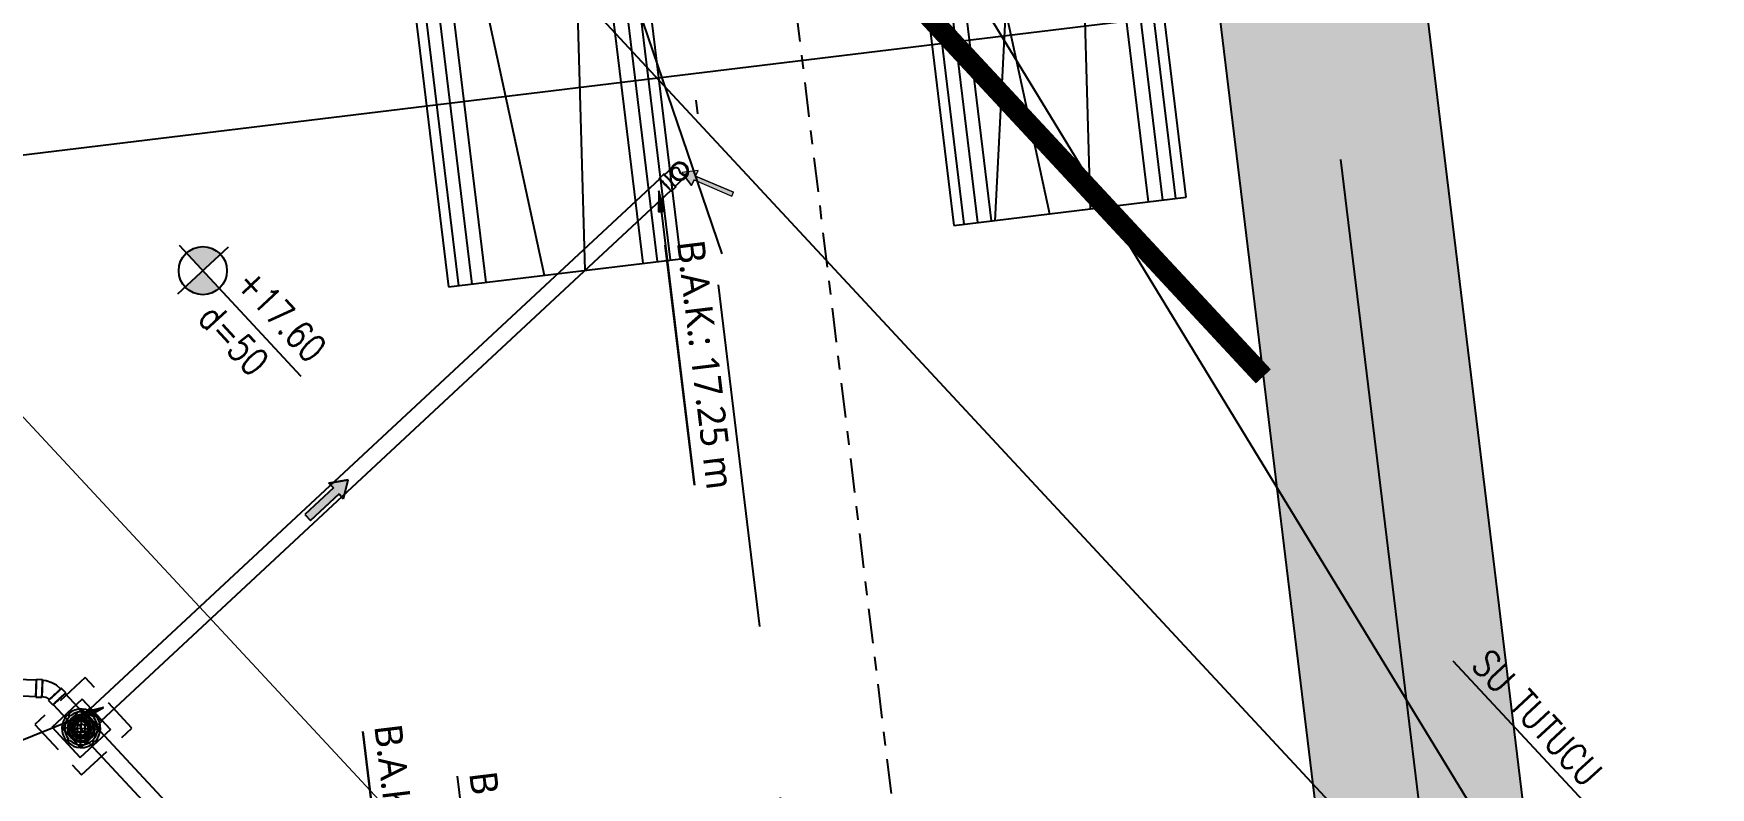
# Model space of a CAD drawing. Header units: millimetres. Extents: x 400382 to 401500, y 4543975 to 4544133.
# Drawn here: x 400473.93 to 400486.12, y 4544037.23 to 4544042.7 of the extents above; entities that cross this region are included whole.
import ezdxf

# ---------------------------------------------------------------- set-up
doc = ezdxf.new("R2010")
doc.units = ezdxf.units.MM
for name, pattern in [('AKS', [3, 2.5, -0.25, 0, -0.25]), ('CENTER', [2, 1.25, -0.25, 0.25, -0.25]), ('CIZGI', [0.4, 0.25, -0.15]), ('CONTINU', [0]), ('DASHDOT2', [0.5, 0.25, -0.125, 0, -0.125]), ('HIDDEN', [0.375, 0.25, -0.125])]:
    doc.linetypes.add(name, pattern=pattern)
doc.layers.add('A-DETL', color=90, linetype='Continuous', lineweight=15)
doc.layers.add('A-DETL-GENF', color=92, linetype='Continuous', lineweight=9)
for name, color, linetype in [('aks prota', 2, 'AKS'), ('kolon tarama prota', 252, 'Continuous'), ('merdiven prota', 2, 'Continuous'), ('not yazısı prota', 6, 'Continuous'), ('not çizgisi prota', 4, 'Continuous'), ('perde prota', 1, 'Continuous'), ('PRT-AL-TUNEL_EKSENI', 14, 'DASHDOT2'), ('PRT-MI-a_fit_drainage', 10, 'Continuous'), ('skesit prota', 7, 'Continuous'), ('st-s_level (kot)', 6, 'Continuous'), ('st-s_levelmark (kot işareti)', 4, 'Continuous'), ('st_s_ölçü', 4, 'Continuous'), ('TARAMA', 8, 'Continuous')]:
    doc.layers.add(name, color=color, linetype=linetype)
doc.styles.add('OLCU', font='romanstw.shx')
doc.styles.add('Segoe UI Light_1', font='', dxfattribs={"height": 200})
doc.styles.add('TSIMPLEX', font='romanstw.shx')
doc.styles.get('Segoe UI Light_1').set_extended_font_data('Segoe UI Light')
doc.dimstyles.new('1-50', dxfattribs={"dimtxt": 10, "dimasz": 4, "dimexe": 4, "dimexo": 8, "dimgap": 4, "dimtad": 1, "dimdec": 1, "dimrnd": 0.05, "dimzin": 9, "dimdsep": 46, "dimtxsty": 'OLCU', "dimblk1": 'OBLIQUE', "dimblk2": 'OBLIQUE', "dimsah": 1, "dimcen": 2, "dimdle": 4, "dimclrd": 4, "dimclre": 4, "dimclrt": 3, "dimadec": 1, "dimazin": 0, "dimtfac": 1, "dimtdec": 1, "dimtix": 1, "dimtmove": 2, "dimatfit": 3, "dimldrblk": 'OBLIQUE', "dimfxl": 1, "dimtvp": 1, "dimtolj": 1, "dimtzin": 1, "dimarcsym": 0})

# ---------------------------------------------------------------- blocks, each defined once
blk = doc.blocks.new('Flow Direction - Flow Direction _25mm_-1035271-_17_70 m  ARA KAT')
at = {"layer": 'TARAMA'}
blk.add_hatch(color=256, dxfattribs=at).paths.add_polyline_path([(0, 0), (-117, -78), (-117, -30), (-400, -30), (-400, 30), (-117, 30), (-117, 78)], flags=0)
for p, q in [((-117, 30), (-400, 30)), ((-400, 30), (-400, -30)), ((-117, 30), (-400, 30)), ((-400, 30), (-400, -30)), ((0, 0), (-117, 78)), ((-117, 78), (-117, 30)), ((-117, 78), (0, 0)), ((-117, 30), (-117, 78)), ((-117, -78), (0, 0)), ((-117, -78), (0, 0)), ((-400, -30), (-117, -30)), ((-117, -30), (-400, -30)), ((-117, -30), (-117, -78)), ((-117, -30), (-117, -78))]:
    blk.add_line(p, q, dxfattribs=at)
blk = doc.blocks.new('Riser Direction1 - Flow Direction _25mm_ 2-2155046-_17_70 m  ARA KAT')
at = {"layer": 'A-DETL-GENF'}
blk.add_hatch(color=256, dxfattribs=at).paths.add_polyline_path([(0, 0), (118, 0), (96, -38), (355, -188), (340, -214), (81, -64), (59, -102)], flags=0)
for p, q in [((0, 0), (59, -102)), ((118, 0), (0, 0)), ((118, 0), (0, 0)), ((59, -102), (0, 0)), ((59, -102), (81, -64)), ((81, -64), (59, -102)), ((81, -64), (340, -214)), ((81, -64), (340, -214)), ((96, -38), (118, 0)), ((96, -38), (118, 0)), ((355, -188), (96, -38)), ((96, -38), (355, -188)), ((340, -214), (355, -188)), ((340, -214), (355, -188))]:
    blk.add_line(p, q, dxfattribs=at)
blk = doc.blocks.new('17.60 mekanik')
at = {"layer": 'kolon tarama prota'}
for points in [[(140605.6, 63596.4), (140616.6, 63586), (140618.9, 63589.2)], [(140605.6, 63045.6), (140598.4, 63032.3), (140602.1, 63030.9)]]:
    blk.add_hatch(color=256, dxfattribs=at).paths.add_polyline_path(points, flags=0)
for p, q in [((140599.2, 63607.4), (140599.2, 63603)), ((140612, 63603), (140612, 63607.4)), ((140599.7, 63603), (140599.7, 63037.6)), ((140605.6, 63596.4), (140616.6, 63586)), ((140618.9, 63589.2), (140605.6, 63596.4)), ((140605.6, 63596.4), (140779.7, 63469.9)), ((140611.5, 63037.6), (140611.5, 63603)), ((140616.6, 63586), (140618.9, 63589.2)), ((140779.7, 63469.9), (140637.7, 63573.1)), ((140985.1, 63077.9), (140817.3, 63199.9)), ((140746.6, 63171.7), (140882.9, 63072.6)), ((140946.8, 63026.2), (140746.6, 63171.7)), ((140605.6, 63045.6), (140559.6, 62926)), ((140620.6, 63038.3), (140590.6, 63038.3)), ((140590.6, 63038.3), (140590.6, 63008.3)), ((140590.6, 63008.3), (140590.6, 63038.3)), ((140590.6, 63038.3), (140620.6, 63038.3)), ((140590.6, 63038.3), (140590.6, 63038.3)), ((140605.6, 63045.6), (140598.4, 63032.3)), ((140599.2, 63037.6), (140599.2, 63033.1)), ((140602.1, 63030.9), (140605.6, 63045.6)), ((140605.1, 63037.3), (140605.1, 63035.3)), ((140605.1, 63035.3), (140605.1, 63037.3)), ((140605.1, 63037.3), (140605.1, 63037.3)), ((140605.1, 63035.3), (140605.1, 63035.3)), ((140606.1, 63035.3), (140606.1, 63037.3)), ((140606.1, 63037.3), (140606.1, 63035.3)), ((140606.1, 63037.3), (140606.1, 63037.3)), ((140606.1, 63035.3), (140606.1, 63035.3)), ((140612, 63033.1), (140612, 63037.6)), ((140620.6, 63008.3), (140620.6, 63038.3)), ((140620.6, 63038.3), (140620.6, 63008.3)), ((140620.6, 63038.3), (140620.6, 63038.3)), ((140557.8, 63023.3), (140547.5, 63013)), ((140560.6, 63026.8), (140557.5, 63023.6)), ((140579.1, 63032.6), (140574.6, 63032.6)), ((140954.3, 63032.1), (140579.1, 63032.1)), ((140593.6, 63023.8), (140591.6, 63023.8)), ((140591.6, 63023.8), (140593.6, 63023.8)), ((140591.6, 63023.8), (140591.6, 63023.8)), ((140591.6, 63022.8), (140593.6, 63022.8)), ((140593.6, 63022.8), (140591.6, 63022.8)), ((140591.6, 63022.8), (140591.6, 63022.8)), ((140593.6, 63023.8), (140593.6, 63023.8)), ((140593.6, 63022.8), (140593.6, 63022.8)), ((140598.1, 63023.8), (140596.1, 63023.8)), ((140596.1, 63023.8), (140598.1, 63023.8)), ((140596.1, 63023.8), (140596.1, 63023.8)), ((140596.1, 63022.8), (140598.1, 63022.8)), ((140598.1, 63022.8), (140596.1, 63022.8)), ((140596.1, 63022.8), (140596.1, 63022.8)), ((140598.1, 63023.8), (140598.1, 63023.8)), ((140598.1, 63022.8), (140598.1, 63022.8)), ((140598.4, 63032.3), (140602.1, 63030.9)), ((140602.6, 63023.8), (140600.6, 63023.8)), ((140600.6, 63023.8), (140602.6, 63023.8)), ((140600.6, 63023.8), (140600.6, 63023.8)), ((140600.6, 63022.8), (140602.6, 63022.8)), ((140602.6, 63022.8), (140600.6, 63022.8)), ((140600.6, 63022.8), (140600.6, 63022.8)), ((140602.6, 63023.8), (140602.6, 63023.8)), ((140602.6, 63022.8), (140602.6, 63022.8)), ((140605.1, 63032.8), (140605.1, 63030.8)), ((140605.1, 63030.8), (140605.1, 63032.8)), ((140605.1, 63032.8), (140605.1, 63032.8)), ((140605.1, 63030.8), (140605.1, 63030.8)), ((140605.1, 63028.3), (140605.1, 63026.3)), ((140605.1, 63026.3), (140605.1, 63028.3)), ((140605.1, 63028.3), (140605.1, 63028.3)), ((140605.1, 63026.3), (140605.1, 63026.3)), ((140606.1, 63030.8), (140606.1, 63032.8)), ((140606.1, 63032.8), (140606.1, 63030.8)), ((140606.1, 63032.8), (140606.1, 63032.8)), ((140606.1, 63030.8), (140606.1, 63030.8)), ((140606.1, 63026.3), (140606.1, 63028.3)), ((140606.1, 63028.3), (140606.1, 63026.3)), ((140606.1, 63028.3), (140606.1, 63028.3)), ((140606.1, 63026.3), (140606.1, 63026.3)), ((140610.6, 63023.8), (140608.6, 63023.8)), ((140608.6, 63023.8), (140610.6, 63023.8)), ((140608.6, 63023.8), (140608.6, 63023.8)), ((140608.6, 63022.8), (140610.6, 63022.8)), ((140610.6, 63022.8), (140608.6, 63022.8)), ((140608.6, 63022.8), (140608.6, 63022.8)), ((140610.6, 63023.8), (140610.6, 63023.8)), ((140610.6, 63022.8), (140610.6, 63022.8)), ((140615.1, 63023.8), (140613.1, 63023.8)), ((140613.1, 63023.8), (140615.1, 63023.8)), ((140613.1, 63023.8), (140613.1, 63023.8)), ((140613.1, 63022.8), (140615.1, 63022.8)), ((140615.1, 63022.8), (140613.1, 63022.8)), ((140613.1, 63022.8), (140613.1, 63022.8)), ((140615.1, 63023.8), (140615.1, 63023.8)), ((140615.1, 63022.8), (140615.1, 63022.8)), ((140619.6, 63023.8), (140617.6, 63023.8)), ((140617.6, 63023.8), (140619.6, 63023.8)), ((140617.6, 63023.8), (140617.6, 63023.8)), ((140617.6, 63022.8), (140619.6, 63022.8)), ((140619.6, 63022.8), (140617.6, 63022.8)), ((140617.6, 63022.8), (140617.6, 63022.8)), ((140619.6, 63023.8), (140619.6, 63023.8)), ((140619.6, 63022.8), (140619.6, 63022.8)), ((140555.9, 63004.7), (140566.2, 63015)), ((140566.5, 63014.6), (140569.6, 63017.8)), ((140574.6, 63019.8), (140579.1, 63019.8)), ((140579.1, 63020.3), (140954.3, 63020.3)), ((140605.1, 63020.3), (140605.1, 63018.3)), ((140605.1, 63018.3), (140605.1, 63020.3)), ((140605.1, 63020.3), (140605.1, 63020.3)), ((140605.1, 63018.3), (140605.1, 63018.3)), ((140605.1, 63015.8), (140605.1, 63013.8)), ((140605.1, 63013.8), (140605.1, 63015.8)), ((140605.1, 63015.8), (140605.1, 63015.8)), ((140605.1, 63013.8), (140605.1, 63013.8)), ((140605.1, 63011.3), (140605.1, 63009.3)), ((140605.1, 63009.3), (140605.1, 63011.3)), ((140605.1, 63011.3), (140605.1, 63011.3)), ((140605.1, 63009.3), (140605.1, 63009.3)), ((140606.1, 63018.3), (140606.1, 63020.3)), ((140606.1, 63020.3), (140606.1, 63018.3)), ((140606.1, 63020.3), (140606.1, 63020.3)), ((140606.1, 63018.3), (140606.1, 63018.3)), ((140606.1, 63013.8), (140606.1, 63015.8)), ((140606.1, 63015.8), (140606.1, 63013.8)), ((140606.1, 63015.8), (140606.1, 63015.8)), ((140606.1, 63013.8), (140606.1, 63013.8)), ((140606.1, 63009.3), (140606.1, 63011.3)), ((140606.1, 63011.3), (140606.1, 63009.3)), ((140606.1, 63011.3), (140606.1, 63011.3)), ((140606.1, 63009.3), (140606.1, 63009.3)), ((140590.6, 63008.3), (140620.6, 63008.3)), ((140620.6, 63008.3), (140590.6, 63008.3)), ((140590.6, 63008.3), (140590.6, 63008.3)), ((140620.6, 63008.3), (140620.6, 63008.3))]:
    blk.add_line(p, q, dxfattribs=at)
at = {"layer": 'kolon tarama prota', "flags": 128}
for points in [[(140599.9, 63617.2), (140599.9, 63616.8), (140599.9, 63615.4), (140599.9, 63613.3), (140599.9, 63610.6), (140599.9, 63607.5), (140599.9, 63607.4)], [(140611.3, 63607.4), (140611.3, 63610.4), (140611.3, 63613.2), (140611.3, 63615.3), (140611.3, 63616.7), (140611.3, 63617.2), (140611.3, 63617.2)], [(140566.8, 63030.2), (140563.1, 63028.1), (140561.1, 63026.3)], [(140574.6, 63031.9), (140570.4, 63031.4), (140566.8, 63030.2)], [(140599.9, 63023.3), (140599.9, 63023.8), (140599.9, 63025.1), (140599.9, 63027.3), (140599.9, 63030), (140599.9, 63033), (140599.9, 63033.1)], [(140599.9, 63023.3), (140600.4, 63025.6), (140601.7, 63027.5), (140603.7, 63028.7), (140605.6, 63029)], [(140605.6, 63017.6), (140603.3, 63018), (140601.4, 63019.4), (140600.2, 63021.4), (140599.9, 63023.3)], [(140605.6, 63029), (140607.9, 63028.5), (140609.8, 63027.2), (140611, 63025.2), (140611.3, 63023.3)], [(140611.3, 63023.3), (140610.8, 63021), (140609.5, 63019.1), (140607.5, 63017.9), (140605.6, 63017.6)], [(140611.3, 63033.1), (140611.3, 63030.1), (140611.3, 63027.4), (140611.3, 63025.2), (140611.3, 63023.8), (140611.3, 63023.3), (140611.3, 63023.3)], [(140569.2, 63018.2), (140571.4, 63019.8), (140571.5, 63019.8)], [(140571.5, 63019.8), (140574.1, 63020.5), (140574.6, 63020.5)]]:
    blk.add_lwpolyline(points, dxfattribs=at)
at = {"layer": 'kolon tarama prota'}
for centre, radius, start, end in [((140605.6, 63617.2), 6.38, 90, 270), ((140605.6, 63617.2), 6.38, 90, 270), ((140605.6, 63617.2), 5.9, 144, 324), ((140605.6, 63617.2), 5.72, 90, 270), ((140605.6, 63617.2), 5.9, 324, 144), ((140605.6, 63617.2), 6.38, 270, 90), ((140605.6, 63617.2), 6.38, 270, 90), ((140605.6, 63617.2), 5.71, 270, 90), ((140607.3, 63619.6), 2.95, 234, 54), ((140603.9, 63614.9), 2.95, 54, 234), ((140605.6, 63023.3), 14, 92.0467, 177.9533), ((140605.6, 63023.3), 14, 92.0467, 177.9533), ((140605.6, 63023.3), 12, 92.388, 177.612), ((140605.6, 63023.3), 12, 92.388, 177.612), ((140605.6, 63023.3), 14, 2.0467, 87.9533), ((140605.6, 63023.3), 14, 2.0467, 87.9533), ((140605.6, 63023.3), 12, 2.388, 87.612), ((140605.6, 63023.3), 12, 2.388, 87.612), ((140605.6, 63023.3), 14, 182.0467, 267.9533), ((140605.6, 63023.3), 14, 182.0467, 267.9533), ((140605.6, 63023.3), 12, 182.388, 267.612), ((140605.6, 63023.3), 12, 182.388, 267.612), ((140605.6, 63023.3), 10, 90, 270), ((140605.6, 63023.3), 10, 90, 270), ((140605.6, 63023.3), 9.5, 93.017, 176.983), ((140605.6, 63023.3), 9.5, 93.017, 176.983), ((140605.6, 63023.3), 9.5, 183.017, 266.983), ((140605.6, 63023.3), 9.5, 183.017, 266.983), ((140605.6, 63023.3), 9, 90, 270), ((140605.6, 63023.3), 9, 90, 270), ((140605.6, 63023.3), 7.5, 93.8226, 176.1774), ((140605.6, 63023.3), 7.5, 93.8226, 176.1774), ((140605.6, 63023.3), 7.5, 183.8226, 266.1774), ((140605.6, 63023.3), 7.5, 183.8226, 266.1774), ((140605.6, 63023.3), 6.38, 90, 270), ((140605.6, 63023.3), 6.38, 90, 270), ((140605.6, 63023.3), 5.9, 144, 324), ((140605.6, 63023.3), 5.72, 90, 270), ((140605.6, 63023.3), 5, 95.7392, 174.2608), ((140605.6, 63023.3), 5, 95.7392, 174.2608), ((140605.6, 63023.3), 5, 90, 270), ((140605.6, 63023.3), 5, 90, 270), ((140605.6, 63023.3), 5, 185.7392, 264.2608), ((140605.6, 63023.3), 5, 185.7392, 264.2608), ((140605.6, 63023.3), 5.9, 324, 144), ((140603.9, 63020.9), 2.95, 54, 234), ((140605.6, 63023.3), 3, 99.5941, 170.4059), ((140605.6, 63023.3), 3, 99.5941, 170.4059), ((140605.6, 63023.3), 3, 189.5941, 260.4059), ((140605.6, 63023.3), 3, 189.5941, 260.4059), ((140605.6, 63023.3), 10, 270, 90), ((140605.6, 63023.3), 10, 270, 90), ((140605.6, 63023.3), 9, 270, 90), ((140605.6, 63023.3), 9, 270, 90), ((140605.6, 63023.3), 6.38, 270, 90), ((140605.6, 63023.3), 6.38, 270, 90), ((140605.6, 63023.3), 5.71, 270, 90), ((140605.6, 63023.3), 5, 270, 90), ((140605.6, 63023.3), 5, 270, 90), ((140607.3, 63025.7), 2.95, 234, 54), ((140605.6, 63023.3), 9.5, 3.017, 86.983), ((140605.6, 63023.3), 9.5, 3.017, 86.983), ((140605.6, 63023.3), 7.5, 3.8226, 86.1774), ((140605.6, 63023.3), 7.5, 3.8226, 86.1774), ((140605.6, 63023.3), 5, 5.7392, 84.2608), ((140605.6, 63023.3), 5, 5.7392, 84.2608), ((140605.6, 63023.3), 3, 9.5941, 80.4059), ((140605.6, 63023.3), 3, 9.5941, 80.4059), ((140605.6, 63023.3), 5, 275.7392, 354.2608), ((140605.6, 63023.3), 3, 279.5941, 350.4059), ((140605.6, 63023.3), 9.5, 273.017, 356.983), ((140605.6, 63023.3), 7.5, 273.8226, 356.1774), ((140605.6, 63023.3), 14, 272.0467, 357.9533), ((140605.6, 63023.3), 12, 272.388, 357.612), ((140605.6, 63023.3), 3, 279.5941, 350.4059), ((140605.6, 63023.3), 5, 275.7392, 354.2608), ((140605.6, 63023.3), 7.5, 273.8226, 356.1774), ((140605.6, 63023.3), 9.5, 273.017, 356.983), ((140605.6, 63023.3), 12, 272.388, 357.612), ((140605.6, 63023.3), 14, 272.0467, 357.9533)]:
    blk.add_arc(centre, radius, start, end, dxfattribs=at)
for centre, major_axis, ratio, start_param, end_param in [((140605.6, 63607.4), (-6.38, 0), 0.01, 4.712389, 7.853982), ((140605.6, 63607.4), (-5.71, 0), 0.01, 4.712389, 7.853982), ((140605.6, 63607.4), (-6.38, 0), 0.01, 1.570796, 4.712389), ((140605.6, 63607.4), (-5.72, 0), 0.01, 1.570796, 4.712389), ((140605.6, 63603), (-6.38, 0), 0.01, 4.712389, 7.853982), ((140605.6, 63603), (5.9, 0), 0.01, 3.141593, 4.712389), ((140605.6, 63603), (5.9, 0), 0.01, 1.570796, 3.141593), ((140605.6, 63603), (5.9, 0), 0.01, 4.712389, 6.283185), ((140605.6, 63603), (5.9, 0), 0.01, 0, 1.570796), ((140605.6, 63603), (-6.38, 0), 0.01, 1.570796, 4.712389), ((140605.6, 63037.6), (-6.38, 0), 0.01, 4.712389, 7.853982), ((140605.6, 63037.6), (5.9, 0), 0.01, 1.570796, 3.141593), ((140605.6, 63037.6), (5.9, 0), 0.01, 3.141593, 4.712389), ((140605.6, 63037.6), (5.9, 0), 0.01, 0, 1.570796), ((140605.6, 63037.6), (5.9, 0), 0.01, 4.712389, 6.283185), ((140605.6, 63037.6), (6.38, 0), 0.01, 4.712389, 7.853982), ((140562, 63019.1), (-4.51, 4.51), 0.010245, 6.279288, 9.420881), ((140562, 63019.1), (-4.51, 4.51), 0.010245, 3.137696, 6.279288), ((140562, 63019.1), (-4.17, 4.17), 0.010256, 4.712389, 6.283185), ((140562, 63019.1), (-4.17, 4.17), 0.010256, 0, 1.570796), ((140565.1, 63022.3), (-4.51, 4.51), 0.010245, 3.137696, 6.279288), ((140565.1, 63022.3), (-4.51, 4.51), 0.010245, 6.279288, 9.420881), ((140565.1, 63022.3), (-4.04, 4.04), 0.010245, 3.137696, 6.279288), ((140565.1, 63022.3), (-4.04, 4.04), 0.010245, 6.279288, 9.420881), ((140574.6, 63026.2), (0, 6.38), 0.01, 0.004489, 3.146082), ((140574.6, 63026.2), (0, 6.38), 0.01, 3.146082, 6.287674), ((140574.6, 63026.2), (0, 5.71), 0.01, 3.146082, 6.287674), ((140574.6, 63026.2), (0, 5.71), 0.01, 0.004489, 3.146082), ((140579.1, 63026.2), (0, 6.38), 0.01, 0.004489, 3.146082), ((140579.1, 63026.2), (0, 5.9), 0.01, 0, 1.570796), ((140579.1, 63026.2), (0, 5.9), 0.01, 1.570796, 3.141593), ((140579.1, 63026.2), (0, 6.38), 0.01, 3.146082, 6.287674), ((140579.1, 63026.2), (0, 5.9), 0.01, 4.712389, 6.283185), ((140579.1, 63026.2), (0, 5.9), 0.01, 3.141593, 4.712389), ((140605.6, 63033.1), (-6.38, 0), 0.01, 4.712389, 7.853982), ((140605.6, 63033.1), (-5.71, 0), 0.01, 4.712389, 7.853982), ((140605.6, 63033.1), (5.71, 0), 0.01, 4.712389, 7.853982), ((140605.6, 63033.1), (-6.38, 0), 0.01, 1.570796, 4.712389), ((140562, 63019.1), (-4.17, 4.17), 0.010256, 1.570796, 3.141593), ((140562, 63019.1), (-4.17, 4.17), 0.010256, 3.141593, 4.712389)]:
    blk.add_ellipse(centre, major_axis=major_axis, ratio=ratio, start_param=start_param, end_param=end_param, dxfattribs=at)
at = {"layer": 'kolon tarama prota', "xscale": 0.1, "yscale": 0.1, "zscale": 0.1}
for name, p, rotation in [('Riser Direction1 - Flow Direction _25mm_ 2-2155046-_17_70 m  ARA KAT', (140607.3, 63617.8), 53.99999999999887), ('Flow Direction - Flow Direction _25mm_-1035271-_17_70 m  ARA KAT', (140605.6, 63288.1), 89.99999999999984)]:
    blk.add_blockref(name, p, dxfattribs=dict(at, rotation=rotation))
at = {"layer": 'kolon tarama prota', "char_height": 20, "attachment_point": 1, "rotation": 324, "line_spacing_factor": 1.142579, "style": 'Segoe UI Light_1'}
for s, insert, width in [('B.A.K.: 17.25 m', (140653.4, 63597), 207.124), ('B.A.K.: 21.87 m', (140833.1, 63223.8), 207.124), ('B.A.K.: 22.91 m', (140761, 63196.6), 207.627)]:
    blk.add_mtext(s, dxfattribs=dict(at, insert=insert, width=width))
blk = doc.blocks.new('yürüyen mer 2')
at = {"color": 253}
blk.add_lwpolyline([(52651, 3429.1), (52651, 3599.1)], dxfattribs=at)
at = {"layer": 'st_s_ölçü', "color": 252, "ltscale": 0.1}
blk.add_line((53451.2, 3599.1), (53451.2, 3429.1), dxfattribs=at)
for points in [[(52651, 3599.1), (53472.2, 3599.1), (53472.2, 3429.1), (52651, 3429.1)], [(53349.5, 3599.1), (53349.5, 3591.6)], [(52651, 3591.6), (53396.5, 3591.6), (53396.5, 3581.8), (52651, 3581.8)], [(52651, 3571.6), (53349.5, 3571.6), (53349.5, 3581.8)], [(52651, 3529.1), (53109.3, 3571.6), (53109.3, 3456.6), (52651, 3499.1)], [(52651, 3456.6), (53349.5, 3456.6), (53349.5, 3446.3)], [(52651, 3436.6), (53396.5, 3436.6), (53396.5, 3446.3), (52651, 3446.3)], [(53349.5, 3429.1), (53349.5, 3436.6)]]:
    blk.add_lwpolyline(points, dxfattribs=at)
blk = doc.blocks.new('_Oblique')
at = {"layer": 'st_s_ölçü', "lineweight": -2}
blk.add_line((-0.5, -0.5), (0.5, 0.5), dxfattribs=at)
blk = doc.blocks.new('YER SUZGECI_20x20')
at = {"color": 2}
blk.add_lwpolyline([(-20, 0), (0, 0), (0, 20), (-20, 20)], close=True, dxfattribs=at)
for points in [[(0, 20), (-20, 0)], [(-20, 20), (0, 0)]]:
    blk.add_lwpolyline(points, dxfattribs=at)
blk.add_circle((-10, 10), 7, dxfattribs=at)
blk = doc.blocks.new('PLAN_KOT')
at = {"layer": 'st-s_levelmark (kot işareti)'}
h = blk.add_hatch(color=256, dxfattribs=at)
h.paths.add_polyline_path([(0, 17.5, 0.414214), (-17.5, 0), (0, 0)])
h.paths.add_polyline_path([(17.5, 0), (0, 0), (0, -17.5, 0.414214)])
for p, q in [((0, 25), (0, -25)), ((105, 0), (-25, 0))]:
    blk.add_line(p, q, dxfattribs=at)
blk.add_circle((0, 0), 17.5, dxfattribs=at)
at = {"layer": 'st-s_level (kot)', "color": 6, "style": 'OLCU', "width": 0.8}
for tag, p in [('KOT', (22.7, 9.8)), ('DÖŞEME_KALINLIĞI', (22.7, -27.6))]:
    blk.add_attdef(tag, p, '', height=20, dxfattribs=at)

msp = doc.modelspace()

# ---------------------------------------------------------------- hatches: boundary and pattern name
at = {"layer": 'kolon tarama prota'}
h = msp.add_hatch(color=256, dxfattribs=at)
h.dxf.hatch_style = 1
h.paths.add_polyline_path([(400485.118, 4544034.122), (400477.132, 4544099.89), (400434.743, 4544094.743), (400434.924, 4544093.254), (400475.823, 4544098.22), (400483.38, 4544035.99)])

# ---------------------------------------------------------------- linework, layer by layer
at = {"layer": 'A-DETL', "color": 1, "lineweight": 5}
msp.add_lwpolyline([(400410.498, 4544108.041), (400518.406, 4543992.016)], dxfattribs=at)
at = {"layer": 'aks prota', "ltscale": 10}
for p, q in [((400524.76, 4543992.599), (400411.764, 4544114.095)), ((400490.074, 4543987.091), (400475.978, 4544103.171)), ((400512.214, 4544006.089), (400428.167, 4544096.459)), ((400439.659, 4544037.669), (400486.019, 4544043.299)), ((400439.659, 4544037.669), (400486.019, 4544043.299))]:
    msp.add_line(p, q, dxfattribs=at)
at = {"layer": 'merdiven prota', "color": 4}
for points in [[(400481.334, 4544049.521), (400480.917, 4544041.344)], [(400476.271, 4544048.907), (400478.932, 4544041.103)]]:
    msp.add_lwpolyline(points, dxfattribs=at)
at = {"layer": 'perde prota'}
msp.add_lwpolyline([(400485.118, 4544034.122), (400477.132, 4544099.89), (400434.744, 4544094.743), (400434.925, 4544093.254), (400475.823, 4544098.22), (400483.38, 4544035.99)], close=True, dxfattribs=at)
at = {"layer": 'PRT-AL-TUNEL_EKSENI', "ltscale": 10}
msp.add_line((400484.743, 4543992.832), (400471.41, 4544102.627), dxfattribs=at)
at = {"layer": 'PRT-MI-a_fit_drainage', "color": 2, "linetype": 'CIZGI'}
msp.add_lwpolyline([(400474.647, 4544037.66), (400474.307, 4544038.027), (400473.941, 4544037.686), (400474.281, 4544037.32)], close=True, dxfattribs=at)
at = {"layer": 'skesit prota', "linetype": 'CENTER', "ltscale": 0.2}
msp.add_lwpolyline([(400471.977, 4544104.59), (400486.286, 4543986.758)], dxfattribs=at)
at = {"layer": 'st_s_ölçü', "color": 3, "linetype": 'CIZGI', "lineweight": 30, "ltscale": 50, "const_width": 0.15}
msp.add_lwpolyline([(400482.868, 4544040.213), (400476.553, 4544047.003), (400474.32, 4544046.729), (400473.888, 4544050.288), (400473.888, 4544050.288), (400473.755, 4544051.38), (400472.564, 4544051.236), (400470.878, 4544065.114), (400464.029, 4544064.282), (400463.737, 4544066.684), (400462.546, 4544066.539), (400463.071, 4544062.215), (400457.413, 4544061.528), (400456.212, 4544071.41), (400461.871, 4544072.097), (400461.254, 4544077.161), (400448.748, 4544075.642), (400446.439, 4544094.653)], dxfattribs=at)

# ---------------------------------------------------------------- block references
at = {"layer": 'merdiven prota', "xscale": 0.01, "yscale": 0.01, "zscale": 0.01, "rotation": 312.9239939574316}
msp.add_blockref('17.60 mekanik', (399055.222, 4544638.047), dxfattribs=at)
at = {"layer": 'merdiven prota', "linetype": 'HIDDEN', "ltscale": 10, "xscale": -0.009999999999999997, "yscale": 0.01, "zscale": 0.01, "rotation": 276.9239939574479}
msp.add_blockref('yürüyen mer 2', (400506.378, 4543514.059), dxfattribs=at)
at = {"layer": 'PRT-MI-a_fit_drainage', "color": 2, "xscale": 0.01, "yscale": 0.01, "zscale": 0.01, "rotation": 132.9239939574299}
msp.add_blockref('YER SUZGECI_20x20', (400474.283, 4544037.799), dxfattribs=at)
at = {"layer": 'st-s_level (kot)', "linetype": 'CONTINU', "ltscale": 0.1, "xscale": 0.01, "yscale": 0.01, "zscale": 0.01, "rotation": 312.9239939574316}
msp.add_blockref('PLAN_KOT', (400475.162, 4544040.981), dxfattribs=at).add_auto_attribs({'KOT': '+17.60', 'DÖŞEME_KALINLIĞI': 'd=50'})
at = {"layer": 'st_s_ölçü', "linetype": 'CONTINU', "xscale": -0.009999999999999997, "yscale": 0.01, "zscale": 0.01, "rotation": 276.9239939574479}
msp.add_blockref('yürüyen mer 2', (400510.051, 4543514.505), dxfattribs=at)

# ---------------------------------------------------------------- texts
at = {"layer": 'not yazısı prota', "ltscale": 0.05, "style": 'TSIMPLEX', "width": 0.8}
msp.add_text('SU TUTUCU', height=0.2, rotation=312.924, dxfattribs=at).set_placement((400484.372, 4544038.109))

# ---------------------------------------------------------------- leaders
at = {"layer": 'not çizgisi prota'}
msp.add_leader([(400484.987, 4544036.099), (400485.227, 4544037.092), (400484.248, 4544038.145)], dimstyle='1-50', override={"dimasz": 12, "dimgap": 4, "dimtad": 0}, dxfattribs=at)

doc.saveas('drawing.dxf')
